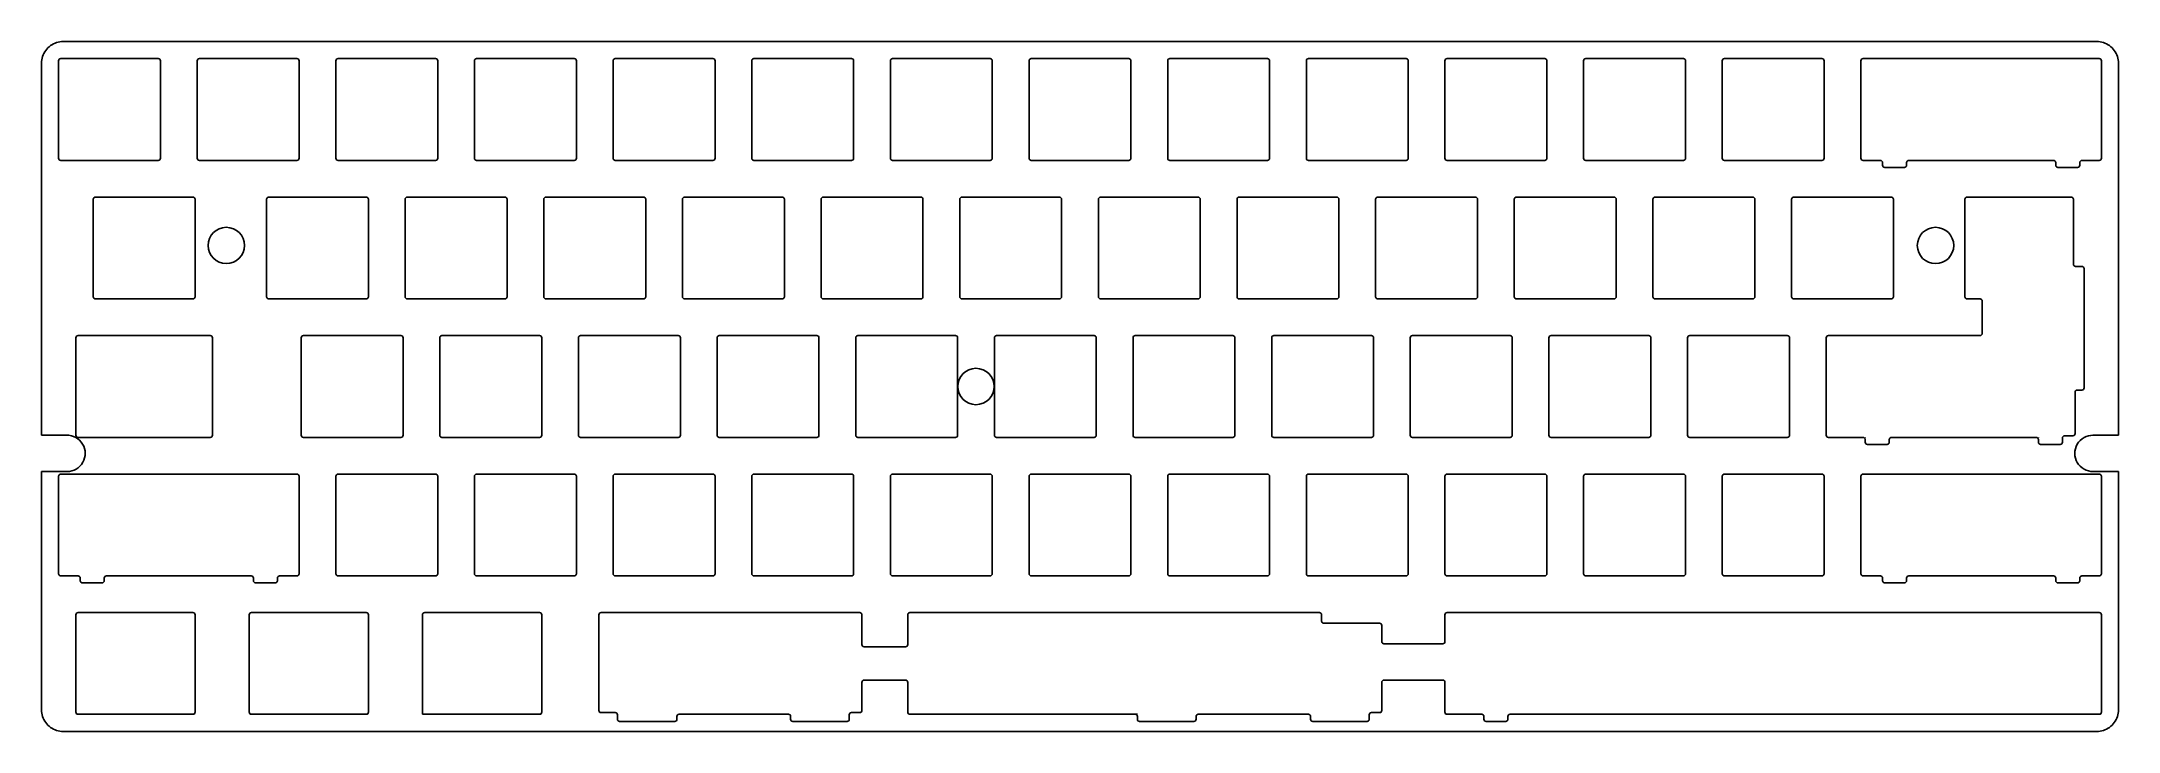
# Model space of a CAD drawing. Extents: x 0 to 285, y 0 to 95.
import ezdxf

# ---------------------------------------------------------------- set-up
doc = ezdxf.new("R2010")
doc.units = 0
doc.header["$MEASUREMENT"] = 0

msp = doc.modelspace()

# ---------------------------------------------------------------- linework, layer by layer
at = {"color": 0}
for p, q in [((0.813043, 94.1035), (0.972894, 94.277)), ((0.972894, 94.277), (1.14653, 94.4369)), ((1.14653, 94.4369), (1.33119, 94.5829)), ((1.33119, 94.5829), (1.52687, 94.7127)), ((1.52687, 94.7127), (1.73357, 94.8284)), ((1.73357, 94.8284), (1.94717, 94.9262)), ((1.94717, 94.9262), (2.16765, 95.0087)), ((2.16765, 95.0087), (2.39503, 95.0722)), ((2.39503, 95.0722), (2.62516, 95.1191)), ((2.62516, 95.1191), (2.85943, 95.1452)), ((2.85943, 95.1452), (3.09507, 95.1548)), ((3.09507, 95.1548), (282.47, 95.1548)), ((282.47, 95.1548), (282.706, 95.1452)), ((282.706, 95.1452), (282.94, 95.1191)), ((282.94, 95.1191), (283.17, 95.0722)), ((283.17, 95.0722), (283.398, 95.0087)), ((283.398, 95.0087), (283.618, 94.9262)), ((283.618, 94.9262), (283.832, 94.8284)), ((283.832, 94.8284), (284.037, 94.7127)), ((284.037, 94.7127), (284.234, 94.5829)), ((284.234, 94.5829), (284.419, 94.4369)), ((284.419, 94.4369), (284.591, 94.277)), ((284.591, 94.277), (284.751, 94.1035)), ((0.095085, 92.1551), (0.104731, 92.3907)), ((0.095085, 40.991), (0.095085, 92.1551)), ((0.104731, 92.3907), (0.130914, 92.625)), ((0.130914, 92.625), (0.177767, 92.855)), ((0.177767, 92.855), (0.241157, 93.0822)), ((0.241157, 93.0822), (0.323839, 93.3027)), ((0.323839, 93.3027), (0.421679, 93.5164)), ((0.421679, 93.5164), (0.537436, 93.7232)), ((0.537436, 93.7232), (0.666972, 93.919)), ((0.666972, 93.919), (0.813043, 94.1035)), ((2.43224, 79.0922), (2.43224, 92.4929)), ((2.73224, 92.7929), (16.1331, 92.7929)), ((16.4331, 92.4929), (16.4331, 79.0922)), ((21.48224, 79.0922), (21.48224, 92.4929)), ((21.78224, 92.7929), (35.1831, 92.7929)), ((35.4831, 92.4929), (35.4831, 79.0922)), ((40.53224, 79.0922), (40.53224, 92.4929)), ((40.83224, 92.7929), (54.2331, 92.7929)), ((54.5331, 92.4929), (54.5331, 79.0922)), ((59.58084, 79.0922), (59.58084, 92.4929)), ((59.88084, 92.7929), (73.2817, 92.7929)), ((73.5817, 92.4929), (73.5817, 79.0922)), ((78.63224, 79.0922), (78.63224, 92.4929)), ((78.93224, 92.7929), (92.3331, 92.7929)), ((92.6331, 92.4929), (92.6331, 79.0922)), ((97.68214, 79.0922), (97.68214, 92.4929)), ((97.98214, 92.7929), (111.383, 92.7929)), ((111.683, 92.4929), (111.683, 79.0922)), ((116.73214, 79.0922), (116.73214, 92.4929)), ((117.03214, 92.7929), (130.433, 92.7929)), ((130.733, 92.4929), (130.733, 79.0922)), ((135.78214, 79.0922), (135.78214, 92.4929)), ((136.08214, 92.7929), (149.483, 92.7929)), ((149.783, 92.4929), (149.783, 79.0922)), ((154.83114, 79.0922), (154.83114, 92.4929)), ((155.13114, 92.7929), (168.532, 92.7929)), ((168.832, 92.4929), (168.832, 79.0922)), ((173.88214, 79.0922), (173.88214, 92.4929)), ((174.18214, 92.7929), (187.583, 92.7929)), ((187.883, 92.4929), (187.883, 79.0922)), ((192.93114, 79.0922), (192.93114, 92.4929)), ((193.23114, 92.7929), (206.632, 92.7929)), ((206.932, 92.4929), (206.932, 79.0922)), ((211.98214, 79.0922), (211.98214, 92.4929)), ((212.28214, 92.7929), (225.683, 92.7929)), ((225.983, 92.4929), (225.983, 79.0922)), ((231.33214, 92.7929), (244.733, 92.7929)), ((245.033, 92.4929), (245.033, 79.0922)), ((250.081, 92.4929), (250.081, 79.0922)), ((282.832, 92.7929), (250.381, 92.7929)), ((283.132, 79.0922), (283.132, 92.4929)), ((284.751, 94.1035), (284.897, 93.919)), ((284.897, 93.919), (285.028, 93.7232)), ((285.028, 93.7232), (285.144, 93.5164)), ((285.144, 93.5164), (285.242, 93.3027)), ((285.242, 93.3027), (285.323, 93.0822)), ((285.323, 93.0822), (285.388, 92.855)), ((285.388, 92.855), (285.433, 92.625)), ((285.433, 92.625), (285.461, 92.3907)), ((285.461, 92.3907), (285.47, 92.1551)), ((285.47, 92.1551), (285.47, 40.991)), ((16.1331, 78.7922), (2.73224, 78.7922)), ((35.1831, 78.7922), (21.78224, 78.7922)), ((54.2331, 78.7922), (40.83224, 78.7922)), ((73.2817, 78.7922), (59.88084, 78.7922)), ((92.3331, 78.7922), (78.93224, 78.7922)), ((111.383, 78.7922), (97.98214, 78.7922)), ((130.433, 78.7922), (117.03214, 78.7922)), ((149.483, 78.7922), (136.08214, 78.7922)), ((168.532, 78.7922), (155.13114, 78.7922)), ((187.583, 78.7922), (174.18214, 78.7922)), ((206.632, 78.7922), (193.23114, 78.7922)), ((225.683, 78.7922), (212.28214, 78.7922)), ((244.733, 78.7922), (231.33214, 78.7922)), ((250.381, 78.7922), (252.756, 78.7922)), ((253.056, 78.4922), (253.056, 78.1221)), ((253.356, 77.8221), (256.057, 77.8221)), ((256.357, 78.1221), (256.357, 78.4922)), ((256.657, 78.7922), (276.556, 78.7922)), ((276.856, 78.4922), (276.856, 78.1221)), ((277.156, 77.8221), (279.857, 77.8221)), ((280.157, 78.1221), (280.157, 78.4922)), ((280.457, 78.7922), (282.832, 78.7922)), ((7.19474, 60.0422), (7.19474, 73.4429)), ((7.49474, 73.7429), (20.8956, 73.7429)), ((21.1956, 73.4429), (21.1956, 60.0422)), ((31.00584, 60.0422), (31.00584, 73.4429)), ((31.30584, 73.7429), (44.7067, 73.7429)), ((45.0067, 73.4429), (45.0067, 60.0422)), ((50.05724, 60.0422), (50.05724, 73.4429)), ((50.35724, 73.7429), (63.7581, 73.7429)), ((64.0581, 73.4429), (64.0581, 60.0422)), ((69.10724, 60.0422), (69.10724, 73.4429)), ((69.40724, 73.7429), (82.8081, 73.7429)), ((83.1081, 73.4429), (83.1081, 60.0422)), ((88.15714, 60.0422), (88.15714, 73.4429)), ((88.45714, 73.7429), (101.858, 73.7429)), ((102.158, 73.4429), (102.158, 60.0422)), ((107.20614, 60.0422), (107.20614, 73.4429)), ((107.50614, 73.7429), (120.907, 73.7429)), ((121.207, 73.4429), (121.207, 60.0422)), ((126.25714, 60.0422), (126.25714, 73.4429)), ((126.55714, 73.7429), (139.958, 73.7429)), ((140.258, 73.4429), (140.258, 60.0422)), ((145.30614, 60.0422), (145.30614, 73.4429)), ((145.60614, 73.7429), (159.007, 73.7429)), ((159.307, 73.4429), (159.307, 60.0422)), ((164.35714, 60.0422), (164.35714, 73.4429)), ((164.65714, 73.7429), (178.058, 73.7429)), ((178.358, 73.4429), (178.358, 60.0422)), ((183.40714, 60.0422), (183.40714, 73.4429)), ((183.70714, 73.7429), (197.108, 73.7429)), ((197.408, 73.4429), (197.408, 60.0422)), ((202.45614, 60.0422), (202.45614, 73.4429)), ((202.75614, 73.7429), (216.157, 73.7429)), ((216.457, 73.4429), (216.457, 60.0422)), ((221.50714, 60.0422), (221.50714, 73.4429)), ((221.80714, 73.7429), (235.208, 73.7429)), ((235.508, 73.4429), (235.508, 60.0422)), ((240.55614, 60.0422), (240.55614, 73.4429)), ((240.85614, 73.7429), (254.257, 73.7429)), ((254.557, 73.4429), (254.557, 60.0422)), ((264.37, 73.4429), (264.37, 60.0422)), ((278.069, 73.7429), (264.67, 73.7429)), ((279.28, 65.7419), (279.28, 72.193)), ((280.45, 64.2179), (279.58, 64.2179)), ((280.75, 50.2172), (280.75, 63.9179)), ((20.8956, 59.7422), (7.49474, 59.7422)), ((44.7067, 59.7422), (31.30584, 59.7422)), ((63.7581, 59.7422), (50.35724, 59.7422)), ((82.8081, 59.7422), (69.40724, 59.7422)), ((101.858, 59.7422), (88.45714, 59.7422)), ((120.907, 59.7422), (107.50614, 59.7422)), ((139.958, 59.7422), (126.55714, 59.7422)), ((159.007, 59.7422), (145.60614, 59.7422)), ((178.058, 59.7422), (164.65714, 59.7422)), ((197.108, 59.7422), (183.70714, 59.7422)), ((216.157, 59.7422), (202.75614, 59.7422)), ((235.208, 59.7422), (221.80714, 59.7422)), ((254.257, 59.7422), (240.85614, 59.7422)), ((264.67, 59.7422), (266.451, 59.7422)), ((266.751, 59.4422), (266.751, 54.9915)), ((4.81348, 40.9922), (4.81348, 54.3915)), ((5.11348, 54.6915), (23.2768, 54.6915)), ((23.5768, 54.3915), (23.5768, 40.9922)), ((35.76974, 40.9908), (35.76974, 54.3915)), ((36.06974, 54.6915), (49.4706, 54.6915)), ((49.7706, 54.3915), (49.7706, 40.9908)), ((54.81834, 40.9908), (54.81834, 54.3915)), ((55.11834, 54.6915), (68.5192, 54.6915)), ((68.8192, 54.3915), (68.8192, 40.9908)), ((73.86834, 40.9908), (73.86834, 54.3915)), ((74.16834, 54.6915), (87.5692, 54.6915)), ((87.8692, 54.3915), (87.8692, 40.9908)), ((92.91814, 40.9908), (92.91814, 54.3915)), ((93.21814, 54.6915), (106.619, 54.6915)), ((106.919, 54.3915), (106.919, 40.9908)), ((111.97014, 40.9908), (111.97014, 54.3915)), ((112.27014, 54.6915), (125.671, 54.6915)), ((125.971, 54.3915), (125.971, 40.9908)), ((131.01814, 40.9908), (131.01814, 54.3915)), ((131.31814, 54.6915), (144.719, 54.6915)), ((145.019, 54.3915), (145.019, 40.9908)), ((150.06814, 40.9908), (150.06814, 54.3915)), ((150.36814, 54.6915), (163.769, 54.6915)), ((164.069, 54.3915), (164.069, 40.9908)), ((169.12014, 40.9908), (169.12014, 54.3915)), ((169.42014, 54.6915), (182.821, 54.6915)), ((183.121, 54.3915), (183.121, 40.9908)), ((188.16814, 40.9908), (188.16814, 54.3915)), ((188.46814, 54.6915), (201.869, 54.6915)), ((202.169, 54.3915), (202.169, 40.9908)), ((207.22014, 40.9908), (207.22014, 54.3915)), ((207.52014, 54.6915), (220.921, 54.6915)), ((221.221, 54.3915), (221.221, 40.9908)), ((226.27014, 40.9908), (226.27014, 54.3915)), ((226.57014, 54.6915), (239.971, 54.6915)), ((240.271, 54.3915), (240.271, 40.9908)), ((266.451, 54.6915), (257.525, 54.6915)), ((279.501, 41.2222), (279.501, 46.8911)), ((279.801, 47.1911), (280.326, 47.1911)), ((3.529295, 40.991), (0.095085, 40.991)), ((23.2768, 40.6922), (5.11348, 40.6922)), ((49.4706, 40.6908), (36.06974, 40.6908)), ((68.5192, 40.6908), (55.11834, 40.6908)), ((87.5692, 40.6908), (74.16834, 40.6908)), ((106.619, 40.6908), (93.21814, 40.6908)), ((125.671, 40.6908), (112.27014, 40.6908)), ((144.719, 40.6908), (131.31814, 40.6908)), ((163.769, 40.6908), (150.36814, 40.6908)), ((182.821, 40.6908), (169.42014, 40.6908)), ((201.869, 40.6908), (188.46814, 40.6908)), ((220.921, 40.6908), (207.52014, 40.6908)), ((239.971, 40.6908), (226.57014, 40.6908)), ((250.676, 40.39115), (250.676, 40.0221)), ((253.974, 40.0221), (253.974, 40.3922)), ((257.225, 40.6922), (270.925, 40.6922)), ((274.475, 40.3922), (274.475, 40.0221)), ((277.775, 40.0221), (277.775, 40.6222)), ((278.075, 40.9222), (279.201, 40.9222)), ((285.47, 40.991), (281.97, 40.991)), ((250.976, 39.7221), (253.674, 39.7221)), ((274.775, 39.7221), (277.475, 39.7221)), ((0.095085, 3.23012), (0.095085, 35.9914)), ((0.095085, 35.9914), (3.5953, 35.9914)), ((2.43224, 35.3429), (2.43224, 21.9421)), ((35.1831, 35.6429), (2.73224, 35.6429)), ((35.4831, 21.9421), (35.4831, 35.3429)), ((40.53224, 21.9422), (40.53224, 35.3429)), ((40.83224, 35.6429), (54.2331, 35.6429)), ((54.5331, 35.3429), (54.5331, 21.9422)), ((59.58084, 21.9422), (59.58084, 35.3429)), ((59.88084, 35.6429), (73.2817, 35.6429)), ((73.5817, 35.3429), (73.5817, 21.9422)), ((78.63224, 21.9422), (78.63224, 35.3429)), ((78.93224, 35.6429), (92.3331, 35.6429)), ((92.6331, 35.3429), (92.6331, 21.9422)), ((97.68214, 21.9422), (97.68214, 35.3429)), ((97.98214, 35.6429), (111.383, 35.6429)), ((111.683, 35.3429), (111.683, 21.9422)), ((116.73214, 21.9422), (116.73214, 35.3429)), ((117.03214, 35.6429), (130.433, 35.6429)), ((130.733, 35.3429), (130.733, 21.9422)), ((135.78214, 21.9422), (135.78214, 35.3429)), ((136.08214, 35.6429), (149.483, 35.6429)), ((149.783, 35.3429), (149.783, 21.9422)), ((154.83114, 21.9422), (154.83114, 35.3429)), ((155.13114, 35.6429), (168.532, 35.6429)), ((168.832, 35.3429), (168.832, 21.9422)), ((173.88214, 21.9422), (173.88214, 35.3429)), ((174.18214, 35.6429), (187.583, 35.6429)), ((187.883, 35.3429), (187.883, 21.9422)), ((192.93114, 21.9422), (192.93114, 35.3429)), ((193.23114, 35.6429), (206.632, 35.6429)), ((206.932, 35.3429), (206.932, 21.9422)), ((211.98214, 21.9422), (211.98214, 35.3429)), ((212.28214, 35.6429), (225.683, 35.6429)), ((225.983, 35.3429), (225.983, 21.9422)), ((231.03214, 21.9422), (231.03214, 35.3429)), ((231.33214, 35.6429), (244.733, 35.6429)), ((245.033, 35.3429), (245.033, 21.9422)), ((250.081, 35.3429), (250.081, 21.9421)), ((282.832, 35.6429), (250.381, 35.6429)), ((281.97, 35.9914), (285.47, 35.9914)), ((283.132, 21.9421), (283.132, 35.3429)), ((285.47, 35.9914), (285.47, 3.22737)), ((2.73224, 21.6421), (5.10741, 21.6421)), ((5.40741, 21.3421), (5.40741, 20.972)), ((5.70741, 20.672), (8.40783, 20.672)), ((8.70783, 20.972), (8.70783, 21.3421)), ((9.00783, 21.6421), (28.9062, 21.6421)), ((29.2062, 21.3421), (29.2062, 20.972)), ((29.5062, 20.672), (32.2065, 20.672)), ((32.5065, 20.972), (32.5065, 21.3421)), ((32.8065, 21.6421), (35.1831, 21.6421)), ((54.2331, 21.6422), (40.83224, 21.6422)), ((73.2817, 21.6422), (59.88084, 21.6422)), ((92.3331, 21.6422), (78.93224, 21.6422)), ((111.383, 21.6422), (97.98214, 21.6422)), ((130.433, 21.6422), (117.03214, 21.6422)), ((149.483, 21.6422), (136.08214, 21.6422)), ((168.532, 21.6422), (155.13114, 21.6422)), ((187.583, 21.6422), (174.18214, 21.6422)), ((206.632, 21.6422), (193.23114, 21.6422)), ((225.683, 21.6422), (212.28214, 21.6422)), ((244.733, 21.6422), (231.33214, 21.6422)), ((250.381, 21.6421), (252.756, 21.6421)), ((253.056, 21.3421), (253.056, 20.972)), ((253.356, 20.672), (256.057, 20.672)), ((256.357, 20.972), (256.357, 21.3421)), ((256.657, 21.6421), (276.556, 21.6421)), ((276.856, 21.3421), (276.856, 20.972)), ((277.156, 20.672), (279.857, 20.672)), ((280.157, 20.972), (280.157, 21.3421)), ((280.457, 21.6421), (282.832, 21.6421)), ((4.81348, 2.89209), (4.81348, 16.293)), ((5.11348, 16.593), (20.8956, 16.593)), ((21.1956, 16.293), (21.1956, 2.89209)), ((28.626, 2.89209), (28.626, 16.293)), ((28.926, 16.593), (44.7067, 16.593)), ((45.0067, 16.293), (45.0067, 2.89209)), ((52.4387, 2.59209), (52.4387, 16.293)), ((52.7387, 16.593), (68.5192, 16.593)), ((68.8192, 16.293), (68.8192, 2.89209)), ((104.238, 16.593), (86.0762, 16.593)), ((112.813, 12.1925), (112.813, 14.8226)), ((119.114, 16.293), (119.114, 12.1925)), ((149.483, 16.593), (119.414, 16.593)), ((175.677, 16.593), (157.512, 16.593)), ((175.977, 15.4226), (175.977, 16.293)), ((183.952, 15.1226), (176.277, 15.1226)), ((184.252, 12.5921), (184.252, 14.8226)), ((192.931, 16.293), (192.931, 12.5921)), ((211.694, 16.593), (193.231, 16.593)), ((211.982, 16.593), (264.082, 16.593)), ((264.37, 16.593), (282.832, 16.593)), ((283.132, 16.293), (283.132, 2.89209)), ((76.677, 11.5925), (76.677, 9.39228)), ((118.814, 11.8925), (113.113, 11.8925)), ((112.813, 3.12222), (112.813, 6.99259)), ((113.113, 7.29259), (118.814, 7.29259)), ((119.114, 6.99259), (119.114, 2.89209)), ((184.252, 3.12222), (184.252, 6.99259)), ((184.552, 7.29259), (192.631, 7.29259)), ((190.777, 7.29259), (190.783, 7.29121)), ((190.783, 7.29121), (190.788, 7.29259)), ((192.931, 6.99259), (192.931, 2.89209)), ((0.104731, 2.9931), (0.095085, 3.23012)), ((0.130914, 2.75883), (0.104731, 2.9931)), ((285.461, 2.9931), (285.433, 2.75883)), ((285.47, 3.22737), (285.461, 2.9931)), ((0.177767, 2.52732), (0.130914, 2.75883)), ((0.241157, 2.30132), (0.177767, 2.52732)), ((0.323839, 2.08084), (0.241157, 2.30132)), ((0.421679, 1.86586), (0.323839, 2.08084)), ((0.537436, 1.66191), (0.421679, 1.86586)), ((0.666972, 1.46485), (0.537436, 1.66191)), ((0.813043, 1.2802), (0.666972, 1.46485)), ((0.972894, 1.10794), (0.813043, 1.2802)), ((1.14653, 0.94809), (0.972894, 1.10794)), ((1.33119, 0.802019), (1.14653, 0.94809)), ((1.52687, 0.671103), (1.33119, 0.802019)), ((1.73357, 0.55397), (1.52687, 0.671103)), ((1.94717, 0.456131), (1.73357, 0.55397)), ((2.16765, 0.374826), (1.94717, 0.456131)), ((2.39503, 0.310059), (2.16765, 0.374826)), ((2.62516, 0.265961), (2.39503, 0.310059)), ((2.85943, 0.238401), (2.62516, 0.265961)), ((3.09507, 0.227376), (2.85943, 0.238401)), ((282.47, 0.227376), (3.09507, 0.227376)), ((20.8956, 2.59209), (5.11348, 2.59209)), ((44.7067, 2.59209), (28.926, 2.59209)), ((68.5192, 2.59209), (52.4387, 2.59209)), ((77.801, 2.82222), (78.9261, 2.82222)), ((79.2261, 2.52222), (79.2261, 1.92195)), ((79.5261, 1.62195), (82.5267, 1.62195)), ((83.9833, 1.62195), (87.1078, 1.62195)), ((87.4078, 1.92195), (87.4078, 2.29209)), ((87.7078, 2.59209), (102.726, 2.59209)), ((103.026, 2.29209), (103.026, 1.92195)), ((103.326, 1.62195), (106.325, 1.62195)), ((107.789, 1.62195), (110.788, 1.62195)), ((111.088, 1.92195), (111.088, 2.52222)), ((111.388, 2.82222), (112.513, 2.82222)), ((119.414, 2.59209), (150.364, 2.59209)), ((150.664, 2.29209), (150.664, 1.92195)), ((150.964, 1.62195), (153.963, 1.62195)), ((155.426, 1.62195), (158.427, 1.62195)), ((158.727, 1.92195), (158.727, 2.29209)), ((159.027, 2.59209), (174.162, 2.59209)), ((174.462, 2.29209), (174.462, 1.92195)), ((174.762, 1.62195), (177.764, 1.62195)), ((179.108, 1.62195), (182.227, 1.62195)), ((182.527, 1.92195), (182.527, 2.52222)), ((182.827, 2.82222), (183.952, 2.82222)), ((193.231, 2.59209), (197.983, 2.59209)), ((198.283, 2.29209), (198.283, 1.92195)), ((198.583, 1.62195), (201.281, 1.62195)), ((201.581, 1.92195), (201.581, 2.29209)), ((201.881, 2.59209), (211.694, 2.59209)), ((264.082, 2.59209), (211.982, 2.59209)), ((282.832, 2.59209), (264.37, 2.59209)), ((282.706, 0.238401), (282.47, 0.227376)), ((282.94, 0.265961), (282.706, 0.238401)), ((283.17, 0.310059), (282.94, 0.265961)), ((283.398, 0.374826), (283.17, 0.310059)), ((283.618, 0.456131), (283.398, 0.374826)), ((283.832, 0.55397), (283.618, 0.456131)), ((284.037, 0.671103), (283.832, 0.55397)), ((284.234, 0.802019), (284.037, 0.671103)), ((284.419, 0.94809), (284.234, 0.802019)), ((284.591, 1.10794), (284.419, 0.94809)), ((284.751, 1.2802), (284.591, 1.10794)), ((284.897, 1.46485), (284.751, 1.2802)), ((285.028, 1.66191), (284.897, 1.46485)), ((285.144, 1.86586), (285.028, 1.66191)), ((285.242, 2.08084), (285.144, 1.86586)), ((285.323, 2.30132), (285.242, 2.08084)), ((285.388, 2.52732), (285.323, 2.30132)), ((285.433, 2.75883), (285.388, 2.52732))]:
    msp.add_line(p, q, dxfattribs=at)
at = {"linetype": 'Continuous'}
for p, q in [((231.03214, 92.4929), (231.03214, 79.0922)), ((278.069, 73.7429), (278.98, 73.7429)), ((279.28, 72.193), (279.28, 73.4429)), ((279.28, 65.7419), (279.28, 64.5179)), ((245.321, 47.69115), (245.321, 54.391159)), ((245.620991, 54.691159), (257.525, 54.6915)), ((280.75, 50.2172), (280.75, 47.4911)), ((245.321, 47.69115), (245.321, 40.99115)), ((280.326, 47.1911), (280.45, 47.1911)), ((245.621, 40.69115), (250.376, 40.69115)), ((250.676, 40.6222), (250.676, 40.69115)), ((257.225, 40.6922), (254.274, 40.6922)), ((270.925, 40.6922), (271.225, 40.6922)), ((271.225, 40.6922), (274.175, 40.6922)), ((274.475, 40.6222), (274.475, 40.6922)), ((3.5953, 35.99189), (3.5953, 35.9914)), ((76.677, 11.5925), (76.677, 16.293)), ((86.0762, 16.593), (76.977, 16.593)), ((104.238, 16.593), (112.513, 16.593)), ((112.813, 14.8226), (112.813, 16.293)), ((149.483, 16.593), (157.512, 16.593)), ((211.982, 16.593), (211.694, 16.593)), ((264.37, 16.593), (264.082, 16.593)), ((192.631, 12.2921), (184.552, 12.2921)), ((76.677, 9.39228), (76.677, 3.12222)), ((77.801, 2.82222), (76.977, 2.82222)), ((83.9833, 1.62195), (82.5267, 1.62195)), ((107.789, 1.62195), (106.325, 1.62195)), ((149.783, 2.59209), (150.664, 2.59209)), ((155.426, 1.62195), (153.963, 1.62195)), ((179.108, 1.62195), (177.764, 1.62195)), ((211.982, 2.59209), (211.694, 2.59209)), ((264.37, 2.59209), (264.082, 2.59209))]:
    msp.add_line(p, q, dxfattribs=at)
for centre in [(25.48265, 67.0913), (260.332, 67.0906), (128.484, 47.6913)]:
    msp.add_circle(centre, 2.5, dxfattribs=at)
at = {"color": 0}
for centre, start, end in [((2.73224, 92.4929), 90, 180), ((16.1331, 92.4929), 0, 90), ((21.78224, 92.4929), 90, 180), ((35.1831, 92.4929), 0, 90), ((40.83224, 92.4929), 90, 180), ((54.2331, 92.4929), 0, 90), ((59.88084, 92.4929), 90, 180), ((73.2817, 92.4929), 0, 90), ((78.93224, 92.4929), 90, 180), ((92.3331, 92.4929), 0, 90), ((97.98214, 92.4929), 90, 180), ((111.383, 92.4929), 0, 90), ((117.03214, 92.4929), 90, 180), ((130.433, 92.4929), 0, 90), ((136.08214, 92.4929), 90, 180), ((149.483, 92.4929), 0, 90), ((155.13114, 92.4929), 90, 180), ((168.532, 92.4929), 0, 90), ((174.18214, 92.4929), 90, 180), ((187.583, 92.4929), 0, 90), ((193.23114, 92.4929), 90, 180), ((206.632, 92.4929), 0, 90), ((212.28214, 92.4929), 90, 180), ((225.683, 92.4929), 0, 90), ((231.33214, 92.4929), 90, 180), ((244.733, 92.4929), 0, 90), ((250.381, 92.4929), 90, 180), ((282.832, 92.4929), 0, 90), ((2.73224, 79.0922), 180, 270), ((16.1331, 79.0922), 270, 0), ((21.78224, 79.0922), 180, 270), ((35.1831, 79.0922), 270, 0), ((40.83224, 79.0922), 180, 270), ((54.2331, 79.0922), 270, 0), ((59.88084, 79.0922), 180, 270), ((73.2817, 79.0922), 270, 0), ((78.93224, 79.0922), 180, 270), ((92.3331, 79.0922), 270, 0), ((97.98214, 79.0922), 180, 270), ((111.383, 79.0922), 270, 0), ((117.03214, 79.0922), 180, 270), ((130.433, 79.0922), 270, 0), ((136.08214, 79.0922), 180, 270), ((149.483, 79.0922), 270, 0), ((155.13114, 79.0922), 180, 270), ((168.532, 79.0922), 270, 0), ((174.18214, 79.0922), 180, 270), ((187.583, 79.0922), 270, 0), ((193.23114, 79.0922), 180, 270), ((206.632, 79.0922), 270, 0), ((212.28214, 79.0922), 180, 270), ((225.683, 79.0922), 270, 0), ((231.33214, 79.0922), 180, 270), ((244.733, 79.0922), 270, 0), ((250.381, 79.0922), 180, 270), ((252.756, 78.4922), 0, 90), ((253.356, 78.1221), 180, 270), ((256.057, 78.1221), 270, 0), ((256.657, 78.4922), 90, 180), ((276.556, 78.4922), 0, 90), ((277.156, 78.1221), 180, 270), ((279.857, 78.1221), 270, 0), ((280.457, 78.4922), 90, 180), ((282.832, 79.0922), 270, 0), ((7.49474, 73.4429), 90, 180), ((20.8956, 73.4429), 0, 90), ((31.30584, 73.4429), 90, 180), ((44.7067, 73.4429), 0, 90), ((50.35724, 73.4429), 90, 180), ((63.7581, 73.4429), 0, 90), ((69.40724, 73.4429), 90, 180), ((82.8081, 73.4429), 0, 90), ((88.45714, 73.4429), 90, 180), ((101.858, 73.4429), 0, 90), ((107.50614, 73.4429), 90, 180), ((120.907, 73.4429), 0, 90), ((126.55714, 73.4429), 90, 180), ((139.958, 73.4429), 0, 90), ((145.60614, 73.4429), 90, 180), ((159.007, 73.4429), 0, 90), ((164.65714, 73.4429), 90, 180), ((178.058, 73.4429), 0, 90), ((183.70714, 73.4429), 90, 180), ((197.108, 73.4429), 0, 90), ((202.75614, 73.4429), 90, 180), ((216.157, 73.4429), 0, 90), ((221.80714, 73.4429), 90, 180), ((235.208, 73.4429), 0, 90), ((240.85614, 73.4429), 90, 180), ((254.257, 73.4429), 0, 90), ((264.67, 73.4429), 90, 180), ((280.45, 63.9179), 0, 90), ((7.49474, 60.0422), 180, 270), ((20.8956, 60.0422), 270, 0), ((31.30584, 60.0422), 180, 270), ((44.7067, 60.0422), 270, 0), ((50.35724, 60.0422), 180, 270), ((63.7581, 60.0422), 270, 0), ((69.40724, 60.0422), 180, 270), ((82.8081, 60.0422), 270, 0), ((88.45714, 60.0422), 180, 270), ((101.858, 60.0422), 270, 0), ((107.50614, 60.0422), 180, 270), ((120.907, 60.0422), 270, 0), ((126.55714, 60.0422), 180, 270), ((139.958, 60.0422), 270, 0), ((145.60614, 60.0422), 180, 270), ((159.007, 60.0422), 270, 0), ((164.65714, 60.0422), 180, 270), ((178.058, 60.0422), 270, 0), ((183.70714, 60.0422), 180, 270), ((197.108, 60.0422), 270, 0), ((202.75614, 60.0422), 180, 270), ((216.157, 60.0422), 270, 0), ((221.80714, 60.0422), 180, 270), ((235.208, 60.0422), 270, 0), ((240.85614, 60.0422), 180, 270), ((254.257, 60.0422), 270, 0), ((264.67, 60.0422), 180, 270), ((266.451, 59.4422), 0, 90), ((5.11348, 54.3915), 90, 180), ((23.2768, 54.3915), 0, 90), ((36.06974, 54.3915), 90, 180), ((49.4706, 54.3915), 0, 90), ((55.11834, 54.3915), 90, 180), ((68.5192, 54.3915), 0, 90), ((74.16834, 54.3915), 90, 180), ((87.5692, 54.3915), 0, 90), ((93.21814, 54.3915), 90, 180), ((106.619, 54.3915), 0, 90), ((112.27014, 54.3915), 90, 180), ((125.671, 54.3915), 0, 90), ((131.31814, 54.3915), 90, 180), ((144.719, 54.3915), 0, 90), ((150.36814, 54.3915), 90, 180), ((163.769, 54.3915), 0, 90), ((169.42014, 54.3915), 90, 180), ((182.821, 54.3915), 0, 90), ((188.46814, 54.3915), 90, 180), ((201.869, 54.3915), 0, 90), ((207.52014, 54.3915), 90, 180), ((220.921, 54.3915), 0, 90), ((226.57014, 54.3915), 90, 180), ((239.971, 54.3915), 0, 90), ((266.451, 54.9915), 270, 0), ((279.801, 46.8911), 90, 180), ((5.11348, 40.9922), 180, 270), ((23.2768, 40.9922), 270, 0), ((36.06974, 40.9908), 180, 270), ((49.4706, 40.9908), 270, 0), ((55.11834, 40.9908), 180, 270), ((68.5192, 40.9908), 270, 0), ((74.16834, 40.9908), 180, 270), ((87.5692, 40.9908), 270, 0), ((93.21814, 40.9908), 180, 270), ((106.619, 40.9908), 270, 0), ((112.27014, 40.9908), 180, 270), ((125.671, 40.9908), 270, 0), ((131.31814, 40.9908), 180, 270), ((144.719, 40.9908), 270, 0), ((150.36814, 40.9908), 180, 270), ((163.769, 40.9908), 270, 0), ((169.42014, 40.9908), 180, 270), ((182.821, 40.9908), 270, 0), ((188.46814, 40.9908), 180, 270), ((201.869, 40.9908), 270, 0), ((207.52014, 40.9908), 180, 270), ((220.921, 40.9908), 270, 0), ((226.57014, 40.9908), 180, 270), ((239.971, 40.9908), 270, 0), ((250.976, 40.0221), 180, 270), ((253.674, 40.0221), 270, 360), ((274.775, 40.0221), 180, 270), ((277.475, 40.0221), 270, 0), ((278.075, 40.6222), 90, 180), ((279.201, 41.2222), 270, 0), ((2.73224, 35.3429), 90, 180), ((35.1831, 35.3429), 0, 90), ((40.83224, 35.3429), 90, 180), ((54.2331, 35.3429), 0, 90), ((59.88084, 35.3429), 90, 180), ((73.2817, 35.3429), 0, 90), ((78.93224, 35.3429), 90, 180), ((92.3331, 35.3429), 0, 90), ((97.98214, 35.3429), 90, 180), ((111.383, 35.3429), 0, 90), ((117.03214, 35.3429), 90, 180), ((130.433, 35.3429), 0, 90), ((136.08214, 35.3429), 90, 180), ((149.483, 35.3429), 0, 90), ((155.13114, 35.3429), 90, 180), ((168.532, 35.3429), 0, 90), ((174.18214, 35.3429), 90, 180), ((187.583, 35.3429), 0, 90), ((193.23114, 35.3429), 90, 180), ((206.632, 35.3429), 0, 90), ((212.28214, 35.3429), 90, 180), ((225.683, 35.3429), 0, 90), ((231.33214, 35.3429), 90, 180), ((244.733, 35.3429), 0, 90), ((250.381, 35.3429), 90, 180), ((282.832, 35.3429), 0, 90), ((2.73224, 21.9421), 180, 270), ((5.10741, 21.3421), 0, 90), ((5.70741, 20.972), 180, 270), ((8.40783, 20.972), 270, 0), ((9.00783, 21.3421), 90, 180), ((28.9062, 21.3421), 0, 90), ((29.5062, 20.972), 180, 270), ((32.2065, 20.972), 270, 0), ((32.8065, 21.3421), 90, 180), ((35.1831, 21.9421), 270, 0), ((40.83224, 21.9422), 180, 270), ((54.2331, 21.9422), 270, 0), ((59.88084, 21.9422), 180, 270), ((73.2817, 21.9422), 270, 0), ((78.93224, 21.9422), 180, 270), ((92.3331, 21.9422), 270, 0), ((97.98214, 21.9422), 180, 270), ((111.383, 21.9422), 270, 0), ((117.03214, 21.9422), 180, 270), ((130.433, 21.9422), 270, 0), ((136.08214, 21.9422), 180, 270), ((149.483, 21.9422), 270, 0), ((155.13114, 21.9422), 180, 270), ((168.532, 21.9422), 270, 0), ((174.18214, 21.9422), 180, 270), ((187.583, 21.9422), 270, 0), ((193.23114, 21.9422), 180, 270), ((206.632, 21.9422), 270, 0), ((212.28214, 21.9422), 180, 270), ((225.683, 21.9422), 270, 0), ((231.33214, 21.9422), 180, 270), ((244.733, 21.9422), 270, 0), ((250.381, 21.9421), 180, 270), ((252.756, 21.3421), 0, 90), ((253.356, 20.972), 180, 270), ((256.057, 20.972), 270, 0), ((256.657, 21.3421), 90, 180), ((276.556, 21.3421), 0, 90), ((277.156, 20.972), 180, 270), ((279.857, 20.972), 270, 0), ((280.457, 21.3421), 90, 180), ((282.832, 21.9421), 270, 0), ((5.11348, 16.293), 90, 180), ((20.8956, 16.293), 0, 90), ((28.926, 16.293), 90, 180), ((44.7067, 16.293), 0, 90), ((52.7387, 16.293), 90, 180), ((68.5192, 16.293), 0, 90), ((119.414, 16.293), 90, 180), ((175.677, 16.293), 0, 90), ((176.277, 15.4226), 180, 270), ((183.952, 14.8226), 0, 90), ((193.231, 16.293), 90, 180), ((282.832, 16.293), 0, 90), ((113.113, 12.1925), 180, 270), ((118.814, 12.1925), 270, 0), ((113.113, 6.99259), 90, 180), ((118.814, 6.99259), 0, 90), ((184.552, 6.99259), 90, 180), ((192.631, 6.99259), 0, 90), ((5.11348, 2.89209), 180, 270), ((20.8956, 2.89209), 270, 0), ((28.926, 2.89209), 180, 270), ((44.7067, 2.89209), 270, 0), ((68.5192, 2.89209), 270, 0), ((112.513, 3.12222), 270, 0), ((119.414, 2.89209), 180, 270), ((183.952, 3.12222), 270, 0), ((193.231, 2.89209), 180, 270), ((282.832, 2.89209), 270, 0), ((78.9261, 2.52222), 0, 90), ((79.5261, 1.92195), 180, 270), ((87.1078, 1.92195), 270, 0), ((87.7078, 2.29209), 90, 180), ((102.726, 2.29209), 0, 90), ((103.326, 1.92195), 180, 270), ((110.788, 1.92195), 270, 0), ((111.388, 2.52222), 90, 180), ((150.364, 2.29209), 0, 90), ((150.964, 1.92195), 180, 270), ((158.427, 1.92195), 270, 0), ((159.027, 2.29209), 90, 180), ((174.162, 2.29209), 0, 90), ((174.762, 1.92195), 180, 270), ((182.227, 1.92195), 270, 0), ((182.827, 2.52222), 90, 180), ((197.983, 2.29209), 0, 90), ((198.583, 1.92195), 180, 270), ((201.281, 1.92195), 270, 0), ((201.881, 2.29209), 90, 180)]:
    msp.add_arc(centre, 0.3, start, end, dxfattribs=at)
at = {"linetype": 'Continuous'}
for centre, radius, start, end in [((278.98, 73.4429), 0.3, 0, 90), ((279.58, 64.5179), 0.3, 180, 270), ((245.621, 54.391159), 0.3, 90.00164319, 180), ((280.45, 47.4911), 0.3, 270, 0), ((3.59599, 38.49189), 2.5, 269.9841851, 91.52871194), ((245.621, 40.99115), 0.3, 180, 270), ((250.376, 40.39115), 0.3, 0, 90), ((254.274, 40.3922), 0.3, 90, 180), ((274.175, 40.3922), 0.3, 0, 90), ((281.97, 38.4912), 2.5, 89.27525451, 270.72474549), ((76.977, 16.293), 0.3, 90, 180), ((112.513, 16.293), 0.3, 0, 90), ((184.552, 12.5921), 0.3, 180, 270), ((192.631, 12.5921), 0.3, 270, 0), ((76.977, 3.12222), 0.3, 180, 270)]:
    msp.add_arc(centre, radius, start, end, dxfattribs=at)

doc.saveas('drawing.dxf')
